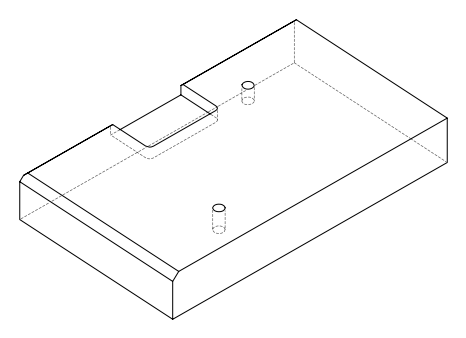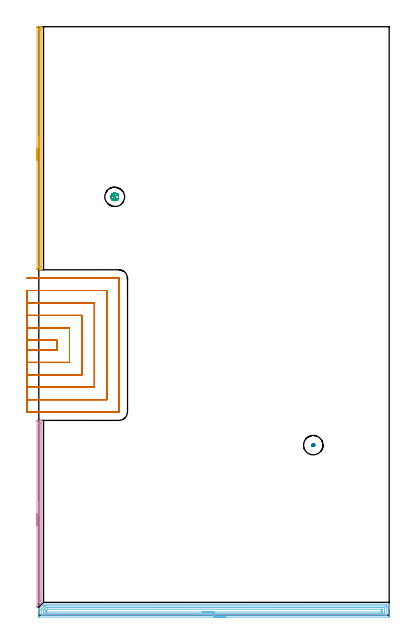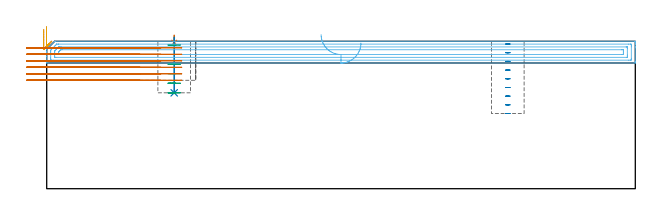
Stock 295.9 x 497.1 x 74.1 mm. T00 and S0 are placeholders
(PLAN: 8 operations, 4 tool changes, 36.7 min)
(1 SPOT_DRILL | STEP1POCKET | NXT0321_9005460120000 | 0.03 min | 4 mm3)
(2 DRILL_BLIND_HOLE_INTO_CENTER | STEP1POCKET | NXT0301_128 | 0.11 min | 2791 mm3)
(3 MILL_ROUGH_BLIND_HOLE_CONTOUR | STEP1POCKET | NXT0201_013 | Spiral | 0.8 min | 2668 mm3)
(4 AREA_MILL | FG_CHAMFER_SURFACE | UGT0205_001 | 2.65 min | 1306 mm3)
(5 AREA_MILL_1 | FG_CHAMFER_SURFACE_1 | UGT0205_001 | 3.44 min | 1661 mm3)
(6 AREA_MILL_2 | FG_CHAMFER_SURFACE_2 | UGT0205_001 | 9.7 min | 17513 mm3)
(7 MILL_SLOT | SLOT_PARTIAL_RECTANGULAR | UGT0201_132 | Follow Part, ap 3.5, ae 75% | 19.56 min | 186279 mm3)
(8 MILL_BLIND_HOLE_FROM_SOLID_MATERIAL | STEP1POCKET_1 | UGT0201_132 | Spiral | 0.42 min | 7683 mm3)
(TOOL NXT0321_9005460120000 | NC Spot Drill, 142deg, 12mm, Carbide, Uncoated | D12 PA142 FL30 Z2)
(TOOL NXT0301_128 | Carbide Drill 12mm [861.1-1200-036A1-GP GC34] | D12 PA150 FL37.4 Z2)
(TOOL NXT0201_013 | ENDMILL 10mm | D10 FL30 Z4)
(TOOL UGT0205_001 | Chamfer Mill 20 x 3 x 45 deg. | D20 FL50 Z2)
(TOOL UGT0201_132 | Carbide End Mill 14.0 | D14 FL30 Z4)
(OP 1 SPOT_DRILL)
G17 G21 G94 G90
T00 M6
G54
G17 G0 G90 X64.1 Y353.4 S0 M3
G43 Z84.1 H0
G94 G81 G98 Z73.394 F250. R77.1
G80
M5
M2
(OP 2 DRILL_BLIND_HOLE_INTO_CENTER)
G17 G21 G94 G90
T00 M6
G54
G17 G0 G90 X64.1 Y353.4 S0 M3
G43 Z84.1 H1
G94 G81 G98 Z48.2 F250. R76.1
G80
M5
M2
(OP 3 MILL_ROUGH_BLIND_HOLE_CONTOUR)
G17 G21 G94 G90
T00 M6
G54
G17 G0 G90 X64.1 Y353.4 S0 M3
G43 Z84.1 H0
Z72.283
G94 G3 X64.552 Y354.111 R0.499 F250.
X63.419 Y354.848 R1.283
X61.365 Y353.42 R2.125
X62.06 Y350.934 R2.263
X66.566 Y351.36 R3.2
X62.06 Y350.934 R-3.2
X64.313 Y351.147 R1.6
X64.1 Y353.4 R1.6
G0 Z67.467
G3 X64.552 Y354.111 R0.499
X63.419 Y354.848 R1.283
X61.365 Y353.42 R2.125
X62.06 Y350.934 R2.263
X66.566 Y351.36 R3.2
X62.06 Y350.934 R-3.2
X64.313 Y351.147 R1.6
X64.1 Y353.4 R1.6
G0 Z62.65
G3 X64.552 Y354.111 R0.499
X63.419 Y354.848 R1.283
X61.365 Y353.42 R2.125
X62.06 Y350.934 R2.263
X66.566 Y351.36 R3.2
X62.06 Y350.934 R-3.2
X64.313 Y351.147 R1.6
X64.1 Y353.4 R1.6
G0 Z57.833
G3 X64.552 Y354.111 R0.499
X63.419 Y354.848 R1.283
X61.365 Y353.42 R2.125
X62.06 Y350.934 R2.263
X66.566 Y351.36 R3.2
X62.06 Y350.934 R-3.2
X64.313 Y351.147 R1.6
X64.1 Y353.4 R1.6
G0 Z53.017
G3 X64.552 Y354.111 R0.499
X63.419 Y354.848 R1.283
X61.365 Y353.42 R2.125
X62.06 Y350.934 R2.263
X66.566 Y351.36 R3.2
X62.06 Y350.934 R-3.2
X64.313 Y351.147 R1.6
X64.1 Y353.4 R1.6
G0 Z48.2
G3 X64.552 Y354.111 R0.499
X63.419 Y354.848 R1.283
X61.365 Y353.42 R2.125
X62.06 Y350.934 R2.263
X66.566 Y351.36 R3.2
X62.06 Y350.934 R-3.2
X64.313 Y351.147 R1.6
X64.1 Y353.4 R1.6
G0 Z84.1
M5
M2
(OP 4 AREA_MILL)
G17 G21 G94 G90
T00 M6
G54
G17 G0 G90 X-1.5 Y75.75 S1061 M3
G43 Z84.1 H0
Z80.1
G94 G1 Y75.788 Z79.228 F250.
Y75.902 Z78.364
Y76.091 Z77.512
Y76.353 Z76.68
Y76.687 Z75.874
Y77.09 Z75.1
Y77.559 Z74.364
Y78.09 Z73.672
Y78.679 Z73.029
Y79.322 Z72.44
Y80.014 Z71.909
Y80.75 Z71.44
Y81.524 Z71.037
Y82.33 Z70.703
Y83.162 Z70.441
Y84.014 Z70.252
Y84.878 Z70.138
Y85.75 Z70.1
Y163.973
X-1.498 Y164.243
X-1.494 Y164.59 Z70.102
X-1.236 Y164.6 Z70.359
X-0.977 Z70.619
X-0.368 Z71.226
X0.151 Z71.748
X0.5 Z72.096
X1.019 Z72.615
X1.368 Z72.963
X2.066 Z73.666
X2.288 Z73.887
X2.394 Y164.599 Z73.986
X2.45 Y164.597 Z74.041
X2.497 Y164.59 Z74.088
X2.5 Y164.42 Z74.1
Y11.103
X2.496 Y10.905 Z74.089
X2.423 Y10.822 Z74.021
X1.579 Y9.979 Z73.179
X-1.408 Y6.992 Z70.191
X-1.492 Y6.918 Z70.104
X-1.497 Y6.946 Z70.102
X-1.499 Y7.022 Z70.1
X-1.5 Y85.75
X-0.086 Z71.514
X-0.085 Y162.185 Z71.515
X-0.083 Y162.487 Z71.517
X-0.081 Y162.561 Z71.519
X-0.079 Y162.59 Z71.521
X-0.037 Y162.593 Z71.563
X0.099 Y162.598 Z71.699
X0.5 Y162.599 Z72.1
X0.969 Y162.597 Z72.569
X1.064 Y162.59 Z72.664
X1.079 Y162.585 Z72.679
X1.081 Y162.554 Z72.681
X1.084 Y162.478 Z72.684
X1.085 Y162.185 Z72.685
X1.086 Y161.582 Z72.686
X1.085 Y12.891 Z72.685
X1.082 Y12.291 Z72.682
X1.079 Y11.997 Z72.679
X1.067 Y11.929 Z72.667
X1.012 Y11.869 Z72.612
X0.926 Y11.779 Z72.526
X0.378 Y11.228 Z71.978
X0.253 Y11.103 Z71.853
X-0.025 Y10.833 Z71.575
X-0.068 Y10.794 Z71.532
X-0.079 Y10.79 Z71.521
X-0.081 Y10.808 Z71.519
X-0.084 Y11.103 Z71.516
X-0.085 Y11.438 Z71.515
X-0.086 Y11.706 Z71.514
Y85.75
Y86.622 Z71.552
Y87.487 Z71.666
Y88.338 Z71.855
Y89.17 Z72.117
Y89.976 Z72.451
Y90.75 Z72.854
Y91.486 Z73.323
Y92.178 Z73.854
Y92.821 Z74.443
Y93.41 Z75.086
Y93.942 Z75.778
Y94.41 Z76.514
Y94.813 Z77.288
Y95.147 Z78.094
Y95.409 Z78.926
Y95.598 Z79.778
Y95.712 Z80.643
Y95.75 Z81.514
G0 Z84.1
M5
M2
(OP 5 AREA_MILL_1)
G17 G21 G94 G90
T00 M6
G54
G17 G0 G90 X-1.5 Y384.45 S1061 M3
G43 Z84.1 H0
Z80.1
G94 G1 Y384.488 Z79.228 F250.
Y384.602 Z78.364
Y384.791 Z77.512
Y385.053 Z76.68
Y385.387 Z75.874
Y385.79 Z75.1
Y386.258 Z74.364
Y386.79 Z73.672
Y387.379 Z73.029
Y388.022 Z72.44
Y388.714 Z71.908
Y389.45 Z71.44
Y390.224 Z71.037
Y391.03 Z70.703
Y391.862 Z70.441
Y392.714 Z70.252
Y393.578 Z70.138
Y394.45 Z70.1
Y496.51
X-1.498 Y496.779
X-1.493 Y497.09 Z70.102
X-1.236 Y497.1 Z70.358
X-0.649 Z70.948
X-0.368 Z71.229
X0.219 Z71.815
X0.5 Z72.096
X1.063 Z72.662
X1.368 Z72.967
X2.329 Z73.928
X2.416 Y497.098 Z74.008
X2.497 Y497.09 Z74.088
X2.5 Y496.956 Z74.1
Y291.944
X2.497 Y291.81 Z74.088
X2.416 Y291.802 Z74.008
X2.329 Y291.8 Z73.928
X1.674 Z73.273
X1.062 Z72.662
X0.5 Z72.096
X0.219 Z71.815
X-1.111 Z70.484
X-1.236 Y291.802 Z70.358
X-1.493 Y291.81 Z70.102
X-1.498 Y292.121 Z70.1
X-1.5 Y292.39
Y292.661
Y394.45
X-0.086 Z71.514
X-0.085 Y494.436 Z71.515
X-0.083 Y494.727 Z71.517
X-0.079 Y495.027 Z71.521
X-0.074 Y495.09 Z71.526
X0.016 Y495.095 Z71.616
X0.138 Y495.099 Z71.738
X0.5 Z72.1
X1.007 Y495.098 Z72.607
X1.068 Y495.093 Z72.668
X1.078 Y495.09 Z72.678
X1.081 Y495.072 Z72.681
X1.084 Y495.019 Z72.684
X1.085 Y494.727 Z72.685
X1.086 Y494.126 Z72.686
X1.085 Y294.464 Z72.685
X1.083 Y294.173 Z72.683
X1.079 Y293.873 Z72.679
X1.074 Y293.81 Z72.674
X0.984 Y293.805 Z72.584
X0.862 Y293.801 Z72.462
X0.5 Z72.1
X-0.007 Y293.802 Z71.593
X-0.068 Y293.807 Z71.532
X-0.078 Y293.81 Z71.522
X-0.081 Y293.828 Z71.519
X-0.084 Y293.881 Z71.516
X-0.085 Y294.173 Z71.515
X-0.086 Y294.774 Z71.514
Y394.45
Y395.322 Z71.552
Y396.186 Z71.666
Y397.038 Z71.855
Y397.87 Z72.117
Y398.676 Z72.451
Y399.45 Z72.854
Y400.186 Z73.323
Y400.878 Z73.854
Y401.521 Z74.443
Y402.11 Z75.086
Y402.642 Z75.778
Y403.11 Z76.514
Y403.513 Z77.288
Y403.847 Z78.094
Y404.109 Z78.926
Y404.298 Z79.778
Y404.412 Z80.643
Y404.45 Z81.514
G0 Z84.1
M5
M2
(OP 6 AREA_MILL_2)
G17 G21 G94 G90
T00 M6
G54
G17 G0 G90 X157.95 Y-1.5 S1061 M3
G43 Z84.1 H0
Z73.2
G94 G1 X157.912 Z72.328 F250.
X157.798 Z71.464
X157.609 Z70.612
X157.347 Z69.78
X157.013 Z68.974
X156.61 Z68.2
X156.141 Z67.464
X155.61 Z66.772
X155.021 Z66.129
X154.378 Z65.54
X153.686 Z65.008
X152.95 Z64.54
X152.176 Z64.137
X151.37 Z63.803
X150.538 Z63.541
X149.686 Z63.352
X148.822 Z63.238
X147.95 Z63.2
X0.612 Y-1.499 Z63.201
X0.057 Y-1.493 Z63.204
X0.008 Y-1.491 Z63.206
X0. Y-0.94 Z63.756
Y1.727 Z66.422
Y3.175 Z67.871
Y3.505 Z68.201
Y4.167 Z68.866
Y5.284 Z69.982
X0.001 Y5.394 Z70.09
X0.017 Y5.419 Z70.115
X3.883 Y9.285 Z73.981
X3.938 Y9.336 Z74.033
X4.006 Y9.399 Z74.085
X4.184 Y9.4 Z74.1
X295.734
X295.89 Y9.397 Z74.088
X295.892 Y9.359 Z74.051
X295.9 Y8.984 Z73.683
Y8.613 Z73.312
Y7.951 Z72.646
Y6.732 Z71.428
Y6.173 Z70.867
Y-0.661 Z64.036
X295.898 Y-0.94 Z63.757
X295.892 Y-1.492 Z63.206
X295.843 Y-1.494 Z63.204
X295.288 Y-1.5 Z63.2
X147.95
Y-0.086 Z64.614
X3.326
X2.431 Y-0.084 Z64.616
X2.398 Y-0.082 Z64.618
X2.01 Y-0.051 Z64.649
X2.003 Y0.343 Z65.043
X2.001 Y0.838 Z65.538
X2. Y1.235 Z65.935
Y3.902 Z68.602
X2.001 Y4.395 Z69.095
X2.004 Y4.788 Z69.488
X2.01 Y4.914 Z69.614
X2.025 Y4.963 Z69.663
X2.355 Y5.305 Z70.005
X4.136 Y7.086 Z71.786
X4.594 Y7.543 Z72.243
X5.006 Y7.951 Z72.651
X5.034 Y7.973 Z72.673
X5.048 Y7.98 Z72.68
X5.077 Y7.981 Z72.681
X5.936 Y7.986 Z72.686
X5.97
X292.574
X293.469 Y7.984 Z72.684
X293.502 Y7.982 Z72.682
X293.89 Y7.951 Z72.651
X293.897 Y7.557 Z72.257
X293.899 Y7.062 Z71.762
X293.9 Y6.665 Z71.365
X293.899 Y0.838 Z65.538
X293.898 Y0.444 Z65.144
X293.89 Y-0.051 Z64.649
X293.533 Y-0.083 Z64.617
X293.502 Y-0.084 Z64.616
X292.643 Y-0.086 Z64.614
X147.95
Y1.328 Z66.028
X4.584 Y1.329 Z66.029
X4.184 Y1.331 Z66.031
X4.052 Y1.333 Z66.033
X4.012 Y1.335 Z66.035
X4.007 Y1.421 Z66.121
X4.003 Y1.544 Z66.244
X4.001 Y1.727 Z66.427
X4. Y1.911 Z66.611
X4.001 Y3.688 Z68.388
X4.008 Y4.395 Z69.095
X4.01 Y4.485 Z69.185
X4.045 Y4.533 Z69.233
X4.184 Y4.682 Z69.382
X4.485 Y4.985 Z69.685
X4.783 Y5.284 Z69.984
X5.97 Y6.47 Z71.17
X6.041 Y6.534 Z71.234
X6.07 Y6.559 Z71.259
X6.095 Y6.565 Z71.265
X6.217 Y6.567 Z71.267
X6.464 Y6.57 Z71.27
X6.863 Y6.571 Z71.271
X7.356 Y6.572 Z71.272
X291.316 Y6.571 Z71.271
X291.716 Y6.569 Z71.269
X291.848 Y6.567 Z71.267
X291.888 Y6.565 Z71.265
X291.893 Y6.479 Z71.179
X291.897 Y6.356 Z71.056
X291.899 Y6.173 Z70.873
X291.9 Y5.99 Z70.69
Y2.433 Z67.133
X291.899 Y1.727 Z66.427
X291.898 Y1.546 Z66.246
X291.89 Y1.361 Z66.061
X291.882 Y1.334 Z66.034
X291.865 Y1.333 Z66.033
X291.816 Y1.33 Z66.03
X291.716 Y1.329 Z66.029
X147.95 Y1.328 Z66.028
Y2.743 Z67.443
X6.863
X6.735 Y2.744 Z67.444
X6.074 Y2.75 Z67.45
X6.01 Y2.761 Z67.461
X6.007 Y2.859 Z67.559
X6.003 Y3.064 Z67.764
X6. Y3.476 Z68.176
Y3.505 Z68.205
X6.007 Y3.935 Z68.635
X6.01 Y4.041 Z68.741
X6.065 Y4.104 Z68.804
X6.16 Y4.206 Z68.906
X6.344 Y4.395 Z69.095
X6.603 Y4.654 Z69.354
X6.863 Y4.913 Z69.613
X7.053 Y5.095 Z69.795
X7.101 Y5.14 Z69.84
X7.183 Y5.15 Z69.85
X7.373 Y5.153 Z69.853
X7.756 Y5.157 Z69.857
X289.037
X289.165 Y5.156 Z69.856
X289.826 Y5.15 Z69.85
X289.89 Y5.138 Z69.838
X289.893 Y5.041 Z69.741
X289.897 Y4.836 Z69.536
X289.9 Y4.424 Z69.124
Y3.505 Z68.205
X289.897 Y3.076 Z67.776
X289.893 Y2.861 Z67.561
X289.89 Y2.759 Z67.459
X289.796 Y2.749 Z67.449
X289.037 Y2.744 Z67.444
X288.91 Y2.743 Z67.443
X147.95
X147.078 Z67.481
X146.213 Z67.595
X145.362 Z67.783
X144.53 Z68.046
X143.724 Z68.38
X142.95 Z68.782
X142.214 Z69.251
X141.522 Z69.782
X140.879 Z70.372
X140.29 Z71.015
X139.758 Z71.707
X139.29 Z72.443
X138.887 Z73.216
X138.553 Z74.022
X138.291 Z74.854
X138.102 Z75.706
X137.988 Z76.571
X137.95 Z77.443
G0 Z84.1
M5
M2
(OP 7 MILL_SLOT)
G17 G21 G94 G90
T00 M6
G54
G17 G0 G90 X-10. Y224.1 S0 M3
G43 Z84.1 H0
Z70.833
G94 G1 X-7. F250.
X15.4 F500.
Y232.3
X-7.
X-10. F250.
Y213.6
X-7.
X25.9 F500.
Y242.8
X-7.
X-10. F250.
Y203.1
X-7.
X36.4 F500.
Y253.3
X-7.
X-10. F250.
Y192.6
X-7.
X46.9 F500.
Y263.8
X-7.
X-10. F250.
Y182.1
X-7.
X57.4 F500.
Y274.3
X-7.
X-10. F250.
Y171.6
X-7.
X67.6 F500.
G3 X67.9 Y171.9 R0.3
G1 Y284.5
G3 X67.6 Y284.8 R0.3
G1 X-7.
X-10. F250.
G0 Y224.1 Z67.567
G1 X-7.
X15.4 F500.
Y232.3
X-7.
X-10. F250.
Y213.6
X-7.
X25.9 F500.
Y242.8
X-7.
X-10. F250.
Y203.1
X-7.
X36.4 F500.
Y253.3
X-7.
X-10. F250.
Y192.6
X-7.
X46.9 F500.
Y263.8
X-7.
X-10. F250.
Y182.1
X-7.
X57.4 F500.
Y274.3
X-7.
X-10. F250.
Y171.6
X-7.
X67.6 F500.
G3 X67.9 Y171.9 R0.3
G1 Y284.5
G3 X67.6 Y284.8 R0.3
G1 X-7.
X-10. F250.
G0 Y224.1 Z64.3
G1 X-7.
X15.4 F500.
Y232.3
X-7.
X-10. F250.
Y213.6
X-7.
X25.9 F500.
Y242.8
X-7.
X-10. F250.
Y203.1
X-7.
X36.4 F500.
Y253.3
X-7.
X-10. F250.
Y192.6
X-7.
X46.9 F500.
Y263.8
X-7.
X-10. F250.
Y182.1
X-7.
X57.4 F500.
Y274.3
X-7.
X-10. F250.
Y171.6
X-7.
X67.6 F500.
G3 X67.9 Y171.9 R0.3
G1 Y284.5
G3 X67.6 Y284.8 R0.3
G1 X-7.
X-10. F250.
G0 Y224.1 Z61.033
G1 X-7.
X15.4 F500.
Y232.3
X-7.
X-10. F250.
Y213.6
X-7.
X25.9 F500.
Y242.8
X-7.
X-10. F250.
Y203.1
X-7.
X36.4 F500.
Y253.3
X-7.
X-10. F250.
Y192.6
X-7.
X46.9 F500.
Y263.8
X-7.
X-10. F250.
Y182.1
X-7.
X57.4 F500.
Y274.3
X-7.
X-10. F250.
Y171.6
X-7.
X67.6 F500.
G3 X67.9 Y171.9 R0.3
G1 Y284.5
G3 X67.6 Y284.8 R0.3
G1 X-7.
X-10. F250.
G0 Y224.1 Z57.767
G1 X-7.
X15.4 F500.
Y232.3
X-7.
X-10. F250.
Y213.6
X-7.
X25.9 F500.
Y242.8
X-7.
X-10. F250.
Y203.1
X-7.
X36.4 F500.
Y253.3
X-7.
X-10. F250.
Y192.6
X-7.
X46.9 F500.
Y263.8
X-7.
X-10. F250.
Y182.1
X-7.
X57.4 F500.
Y274.3
X-7.
X-10. F250.
Y171.6
X-7.
X67.6 F500.
G3 X67.9 Y171.9 R0.3
G1 Y284.5
G3 X67.6 Y284.8 R0.3
G1 X-7.
X-10. F250.
G0 Y224.1 Z54.5
G1 X-7.
X15.4 F500.
Y232.3
X-7.
X-10. F250.
Y213.6
X-7.
X25.9 F500.
Y242.8
X-7.
X-10. F250.
Y203.1
X-7.
X36.4 F500.
Y253.3
X-7.
X-10. F250.
Y192.6
X-7.
X46.9 F500.
Y263.8
X-7.
X-10. F250.
Y182.1
X-7.
X57.4 F500.
Y274.3
X-7.
X-10. F250.
Y171.6
X-7.
X67.6 F500.
G3 X67.9 Y171.9 R0.3
G1 Y284.5
G3 X67.6 Y284.8 R0.3
G1 X-7.
X-10. F250.
G0 Z84.1
M5
M2
(OP 8 MILL_BLIND_HOLE_FROM_SOLID_MATERIAL)
G17 G21 G94 G90
T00 M6
G54
G17 G0 G90 X231.8 Y143.7 S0 M3
G43 Z84.1 H0
Z72.733
G94 G3 X232.4 Y144.3 R0.6 F250.
X231.8 Y144.9 R0.6
X230.6 Y143.7 R1.2
X231.8 Y144.9 R-1.2
X231.2 Y144.3 R0.6
X231.8 Y143.7 R0.6
G0 Z68.367
G3 X232.4 Y144.3 R0.6
X231.8 Y144.9 R0.6
X230.6 Y143.7 R1.2
X231.8 Y144.9 R-1.2
X231.2 Y144.3 R0.6
X231.8 Y143.7 R0.6
G0 Z64.
G3 X232.4 Y144.3 R0.6
X231.8 Y144.9 R0.6
X230.6 Y143.7 R1.2
X231.8 Y144.9 R-1.2
X231.2 Y144.3 R0.6
X231.8 Y143.7 R0.6
G0 Z59.633
G3 X232.4 Y144.3 R0.6
X231.8 Y144.9 R0.6
X230.6 Y143.7 R1.2
X231.8 Y144.9 R-1.2
X231.2 Y144.3 R0.6
X231.8 Y143.7 R0.6
G0 Z55.267
G3 X232.4 Y144.3 R0.6
X231.8 Y144.9 R0.6
X230.6 Y143.7 R1.2
X231.8 Y144.9 R-1.2
X231.2 Y144.3 R0.6
X231.8 Y143.7 R0.6
G0 Z50.9
G3 X232.4 Y144.3 R0.6
X231.8 Y144.9 R0.6
X230.6 Y143.7 R1.2
X231.8 Y144.9 R-1.2
X231.2 Y144.3 R0.6
X231.8 Y143.7 R0.6
G0 Z46.533
G3 X232.4 Y144.3 R0.6
X231.8 Y144.9 R0.6
X230.6 Y143.7 R1.2
X231.8 Y144.9 R-1.2
X231.2 Y144.3 R0.6
X231.8 Y143.7 R0.6
G0 Z42.167
G3 X232.4 Y144.3 R0.6
X231.8 Y144.9 R0.6
X230.6 Y143.7 R1.2
X231.8 Y144.9 R-1.2
X231.2 Y144.3 R0.6
X231.8 Y143.7 R0.6
G0 Z37.8
G3 X232.4 Y144.3 R0.6
X231.8 Y144.9 R0.6
X230.6 Y143.7 R1.2
X231.8 Y144.9 R-1.2
X231.2 Y144.3 R0.6
X231.8 Y143.7 R0.6
G0 Z84.1
M5
M2
